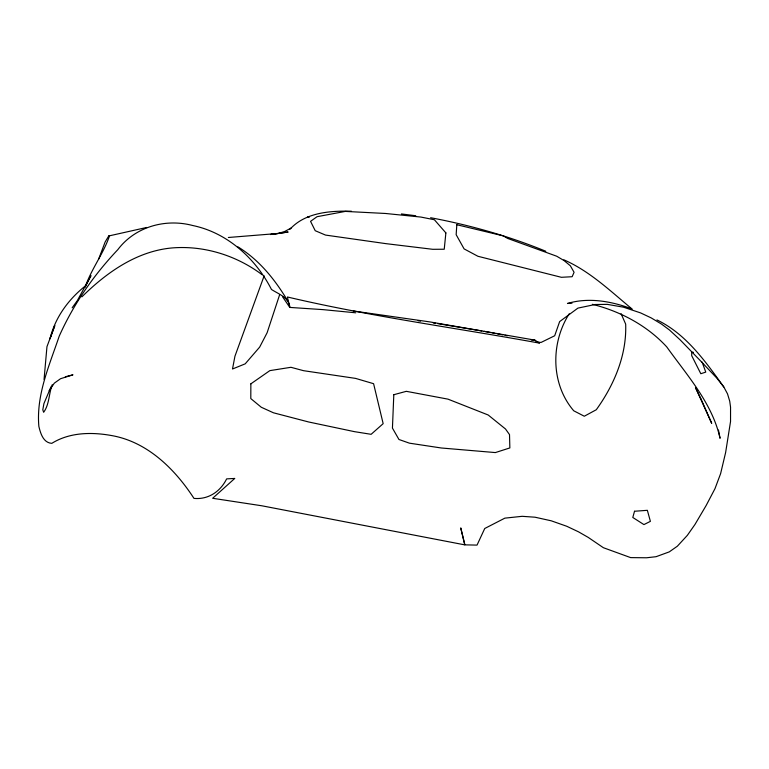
<?xml version="1.0" encoding="UTF-8"?>
<svg xmlns="http://www.w3.org/2000/svg" width="769" height="769" viewBox="0 0 769 769"><rect width="100%" height="100%" fill="white"/><g stroke="black" fill="none" stroke-linecap="round" stroke-linejoin="round"><path stroke-width="1.15" d="M44.054 379.482L46.957 346.684L54.82 325.566L49.995 338.812C55.214 317.088 68.979 298.593 86.464 285.088M98.653 259.134L105.122 242.024L108.727 235.977L146.744 227.451M52.234 384.702C48.764 393.661 49.447 404.465 43.641 412.29L42.795 409.79L43.929 403.581L51.071 386.692M279.503 295.133L267.112 332.756L259.662 347.107L245.196 363.843L232.507 368.995L234.939 356.23L264.161 275.802M85.234 286.885C91.319 269.025 103.613 253.424 109.515 235.814L108.727 235.977M85.263 286.904L90.953 275.648L77.323 300.621L72.161 307.802M569.233 313.771C550.604 342.964 550.7 383.942 573.741 410.79L584.296 416.231L596.283 409.742C614.114 384.99 626.85 355.086 625.668 324.105L621.112 313.714M49.129 390.758L54.311 383.164L60.54 378.713L72.968 374.82L65.355 376.772M289.875 229.364C305.082 212.455 330.064 210.668 351.414 211.225M81.889 296.863C106.401 272.62 136.603 251.175 171.92 247.954C203.9 245.263 236.496 255.471 262.056 274.677M291.288 227.932L284.838 231.392L278.599 233.43L270.457 234.516L288.135 232.017L278.599 233.43L228.364 237.486M531.244 340.071L534.878 340.119L539.559 343.137C455.517 327.815 370.62 316.568 287.404 296.988L289.798 307.417L322.999 309.628L355.787 312.81M571.973 303.207L567.464 303.467C588.333 297.238 610.586 301.121 630.638 308.417M307.494 216.993L309.407 217.108M693.494 352.337L691.725 352.183L691.706 355.682L700.809 373.724L705.759 372.109L702.126 362.074M401.418 213.936L415.741 215.743M353.288 310.984L429.583 321.865L534.878 340.119M418.153 320.76L420.499 321.096M433.283 322.97L435.542 323.316M437.801 323.662L481.817 330.949M484.172 331.372L491.266 332.66M430.63 217.723C469.955 225.086 508.751 236.102 545.788 251.252M492.448 332.871L494.736 333.313M497.034 333.756L502.772 334.861M505.07 335.303L507.367 335.745M592.38 304.313C620.381 311.33 647.152 325.547 666.79 346.954C687.169 375.493 712.238 403.148 720.053 438.301L718.467 430.034M535.733 341.897L541.068 342.436L554.689 335.755L559.649 321.586L577.932 308.109L595.091 304.514L607.299 304.37L623.448 307.177L640.567 312.896L651.18 317.895L661.475 324.066L669.453 329.988L680.171 339.898L701.232 361.593L716.737 378.031L723.831 386.999L727.512 393.853L729.723 401.178L730.55 407.157L730.54 421.508L725.619 452.557L720.611 473.637L714.987 488.651L706.144 505.512L694.955 524.496L687.332 535.368L677.345 546.211L669.27 551.882L656.063 556.698L646.566 557.775L630.647 557.612L603.386 547.711L588.247 537.416L578.499 531.821L566.743 526.265L551.267 520.815L535.041 517.21L522.151 516.316L504.858 518.143L484.739 528.495L477.03 545.106L464.899 544.856L460.746 527.909L464.736 544.856L261.825 505.781L212.648 498.283L234.766 478.433L226.634 478.885C220.472 491.478 208.351 499.773 193.971 498.389C175.197 469.465 148.157 442.56 113.101 435.831C92.511 431.899 69.998 432.034 51.802 443.348C43.266 442.809 40.497 433.312 38.863 426.382C36.056 394.939 49.418 365.275 59.203 336.207C73.488 304.178 93.703 275.129 117.782 249.704C135.094 226.72 165.422 218.252 192.769 225.528C227.384 232.68 255.664 258.576 271.476 289.471C278.397 293.989 289.365 297.613 289.798 307.417L282.54 296.757M563.86 259.807C589.967 271.236 610.576 291.259 632.253 309.148M656.937 319.923C686.179 334.015 705.423 361.42 723.831 386.999M237.89 246.83C259.143 259.884 274.975 279.464 287.568 300.66M250.857 383.846L250.8 398.582L261.297 407.262L273.447 412.79L308.532 421.95L354.422 431.649L371.129 434.312L383.164 423.661L373.59 383.693L355.576 378.396L303.495 370.677L290.932 367.294L269.852 370.629L250.857 383.846M393.805 394.708L392.44 428.112L398.957 439.493L409.444 443.175L441.31 447.991L495.351 452.576L509.857 447.933L509.511 434.591L505.502 428.987L488.19 415L448 399.149L406.32 391.325L393.805 394.708M456.815 224.721L456.161 234.689L464.101 248.896L477.943 256.288L561.38 277.301L572.136 276.715L574.078 272.303L570.358 265.786L563.994 260.528L556.679 256.212L507.636 238.419L503.291 235.881L456.815 224.721M445.876 232.901L444.232 249.233L432.697 249.3L385.644 243.61L325.508 235.074L315.223 230.71L310.551 221.347L317.03 216.704L345.3 211.408L385.519 213.474L420.931 217.069L434.379 219.742L445.876 232.901M634.521 511.25L632.8 517.47L643.932 524.593L650.391 521.353L647.354 510.318L634.521 511.25M701.165 399.274L695.464 387.557L711.7 423.325L701.165 399.274"/></g></svg>
